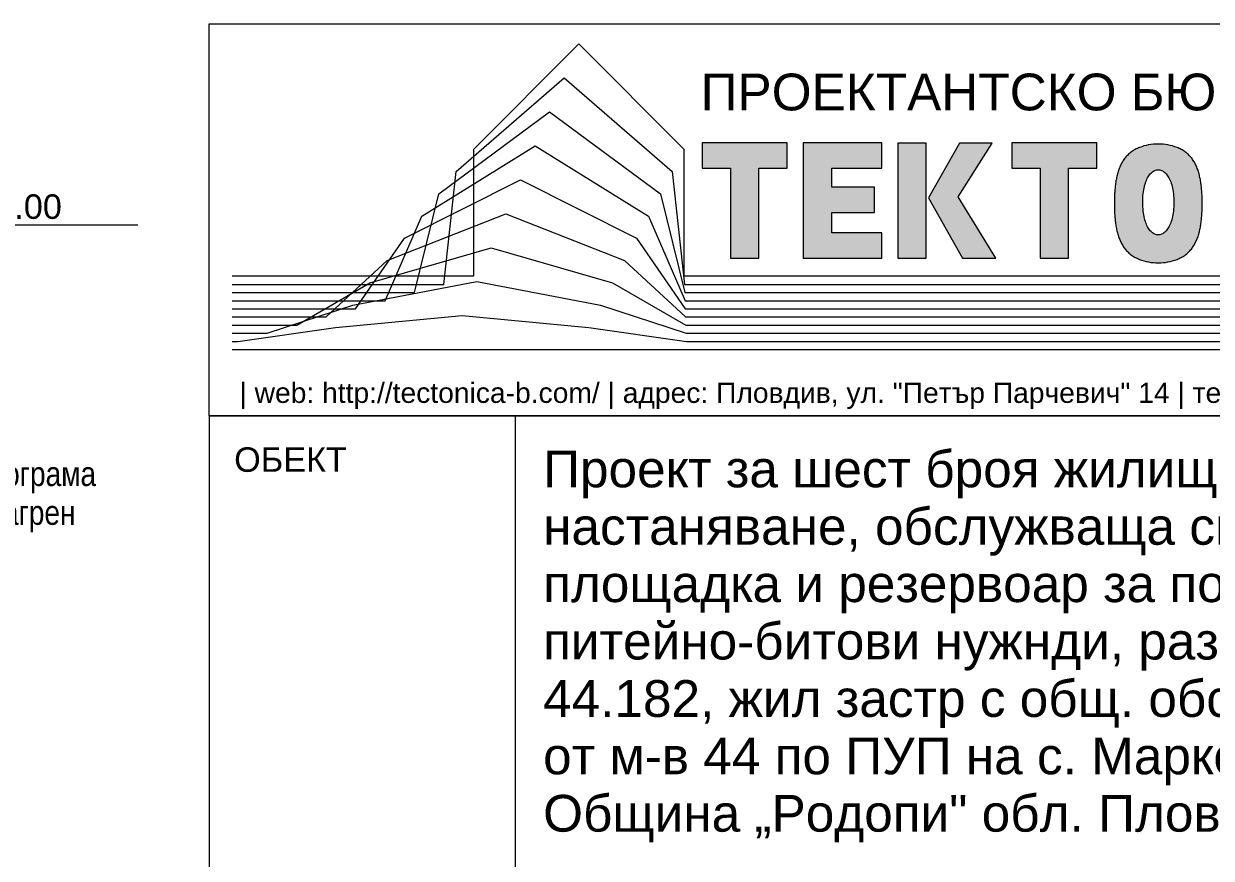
# Model space of a CAD drawing. Header units: centimetres. Extents: x 0 to 25250, y 0 to 2250.
# Drawn here: x 24454.2 to 24939.1, y 309.5 to 650 of the extents above; entities that cross this region are included whole.
import ezdxf

# ---------------------------------------------------------------- set-up
doc = ezdxf.new("R2010")
doc.units = ezdxf.units.CM
for name, color, linetype, lineweight in [('A-ANNO-NOTE', 7, 'Continuous', 9), ('A-FLOR-LEVL', 7, 'Continuous', 9), ('G-ANNO-TEXT', 7, 'Continuous', 9), ('G-ANNO-TTLB', 7, 'Continuous', 9)]:
    doc.layers.add(name, color=color, linetype=linetype, lineweight=lineweight)
doc.styles.add('24-View-4$0$Arial', font='arial.ttf', dxfattribs={"height": 10})
doc.styles.add('24-View-4$0$Arial Narrow_2', font='ARIALN.TTF', dxfattribs={"height": 10})
doc.styles.add('24_xrefed$0$Arial', font='arial.ttf', dxfattribs={"height": 0.2})
doc.styles.add('24_xrefed$0$Arial_1', font='arial.ttf', dxfattribs={"height": 0.3})
doc.styles.add('24_xrefed$0$Arial_2', font='arial.ttf', dxfattribs={"height": 0.165})

# ---------------------------------------------------------------- blocks, each defined once
blk = doc.blocks.new('TEC_ОФИЦИАЛНА РАМКА - TEC_ОФИЦИАЛНА РАМКА-2548457-СГРАДА ТИП III - ФАСАДИ')
at = {"layer": 'G-ANNO-TTLB', "true_color": 0xc0c0c0}
for points in [[(31.9396, 7.5832), (31.9396, 7.3768), (31.7081, 7.3768), (31.7081, 6.6412), (31.4766, 6.6412), (31.4766, 7.3768), (31.245, 7.3768), (31.245, 7.5832)], [(32.7123, 6.8476), (32.7123, 6.6412), (32.0719, 6.6412), (32.0719, 7.5832), (32.7123, 7.5832), (32.7123, 7.3768), (32.3035, 7.3768), (32.3035, 7.2194), (32.6527, 7.2194), (32.6527, 7.013), (32.3035, 7.013), (32.3035, 6.8476)], [(32.8446, 7.5805), (33.0761, 7.5805), (33.0761, 6.6412), (32.8446, 6.6412)], [(33.3712, 6.6412), (33.0933, 7.1347), (33.3474, 7.5805), (33.6133, 7.5805), (33.3354, 7.1426), (33.6437, 6.6412)], [(34.4686, 7.5832), (34.4686, 7.3768), (34.2371, 7.3768), (34.2371, 6.6412), (34.0055, 6.6412), (34.0055, 7.3768), (33.774, 7.3768), (33.774, 7.5832)]]:
    blk.add_hatch(color=9, dxfattribs=at).paths.add_polyline_path(points)
h = blk.add_hatch(color=9, dxfattribs=at)
edge = h.paths.add_edge_path()
edge.add_spline(control_points=[(34.612, 7.0876), (34.6117, 7.1153), (34.6129, 7.1565), (34.6169, 7.2112), (34.6207, 7.2449), (34.6249, 7.2712), (34.6285, 7.2908), (34.6326, 7.31), (34.6373, 7.3287), (34.6427, 7.347), (34.6487, 7.365), (34.6553, 7.3825), (34.6653, 7.4049), (34.6794, 7.4315), (34.6997, 7.4608), (34.7238, 7.4869), (34.7512, 7.5098), (34.7825, 7.5289), (34.828, 7.55), (34.9157, 7.5745), (35.0253, 7.5745), (35.1131, 7.55), (35.1585, 7.529), (35.1898, 7.5097), (35.2172, 7.4868), (35.2413, 7.4608), (35.2582, 7.4364), (35.27, 7.4155), (35.2782, 7.3993), (35.2857, 7.3825), (35.2923, 7.365), (35.2983, 7.347), (35.3037, 7.3287), (35.3084, 7.31), (35.3139, 7.2843), (35.3194, 7.2515), (35.3241, 7.2112), (35.3281, 7.1565), (35.3293, 7.1153), (35.329, 7.0876)], knot_values=[-1, -1, -1, -1, -0.944444, -0.916667, -0.888889, -0.875, -0.861111, -0.847222, -0.833333, -0.819444, -0.805556, -0.791667, -0.777778, -0.75, -0.722222, -0.694444, -0.666667, -0.638889, -0.611111, -0.555556, -0.444444, -0.388889, -0.361111, -0.333333, -0.305556, -0.277778, -0.25, -0.236111, -0.222222, -0.208333, -0.194444, -0.180556, -0.166667, -0.152778, -0.138889, -0.111111, -0.083333, -0.055556, 0, 0, 0, 0], degree=3, periodic=0)
edge.add_spline(control_points=[(35.329, 7.0876), (35.3293, 7.0598), (35.3281, 7.0187), (35.3241, 6.9639), (35.3203, 6.9303), (35.3161, 6.904), (35.3125, 6.8844), (35.3084, 6.8651), (35.3037, 6.8464), (35.2983, 6.8281), (35.2923, 6.8101), (35.2857, 6.7927), (35.2757, 6.7703), (35.2616, 6.7436), (35.2413, 6.7144), (35.2172, 6.6883), (35.1898, 6.6654), (35.1585, 6.6462), (35.113, 6.6252), (35.0253, 6.6006), (34.9157, 6.6006), (34.8279, 6.6251), (34.7825, 6.6462), (34.7512, 6.6654), (34.7238, 6.6883), (34.6997, 6.7144), (34.6828, 6.7387), (34.671, 6.7597), (34.6628, 6.7759), (34.6553, 6.7927), (34.6487, 6.8101), (34.6427, 6.8281), (34.6373, 6.8464), (34.6326, 6.8652), (34.6271, 6.8908), (34.6216, 6.9236), (34.6169, 6.9639), (34.6129, 7.0187), (34.6117, 7.0598), (34.612, 7.0876)], knot_values=[-1, -1, -1, -1, -0.944444, -0.916667, -0.888889, -0.875, -0.861111, -0.847222, -0.833333, -0.819444, -0.805556, -0.791667, -0.777778, -0.75, -0.722222, -0.694444, -0.666667, -0.638889, -0.611111, -0.555556, -0.444444, -0.388889, -0.361111, -0.333333, -0.305556, -0.277778, -0.25, -0.236111, -0.222222, -0.208333, -0.194444, -0.180556, -0.166667, -0.152778, -0.138889, -0.111111, -0.083333, -0.055556, 0, 0, 0, 0], degree=3, periodic=0)
edge = h.paths.add_edge_path()
edge.add_spline(control_points=[(34.8435, 7.0962), (34.8437, 7.0709), (34.8462, 7.0238), (34.8566, 6.9641), (34.87, 6.9235), (34.883, 6.8963), (34.8937, 6.8787), (34.9052, 6.8638), (34.9216, 6.8475), (34.952, 6.8285), (34.989, 6.8285), (35.0195, 6.8475), (35.0357, 6.8638), (35.0473, 6.8787), (35.0579, 6.8963), (35.0677, 6.9167), (35.0763, 6.9397), (35.0861, 6.9741), (35.0949, 7.0238), (35.0974, 7.0709), (35.0975, 7.0962)], knot_values=[-1, -1, -1, -1, -0.928571, -0.857143, -0.785714, -0.75, -0.714286, -0.678571, -0.642857, -0.571429, -0.428571, -0.357143, -0.321429, -0.285714, -0.25, -0.214286, -0.178571, -0.142857, -0.071429, 0, 0, 0, 0], degree=3, periodic=0)
edge.add_spline(control_points=[(35.0975, 7.0962), (35.0973, 7.1215), (35.0948, 7.1685), (35.0843, 7.2282), (35.071, 7.2689), (35.058, 7.296), (35.0473, 7.3137), (35.0357, 7.3286), (35.0194, 7.3449), (34.9889, 7.3639), (34.9519, 7.3639), (34.9215, 7.3449), (34.9052, 7.3286), (34.8937, 7.3137), (34.883, 7.296), (34.8733, 7.2757), (34.8647, 7.2526), (34.8548, 7.2183), (34.846, 7.1685), (34.8436, 7.1215), (34.8435, 7.0962)], knot_values=[-1, -1, -1, -1, -0.928571, -0.857143, -0.785714, -0.75, -0.714286, -0.678571, -0.642857, -0.571429, -0.428571, -0.357143, -0.321429, -0.285714, -0.25, -0.214286, -0.178571, -0.142857, -0.071429, 0, 0, 0, 0], degree=3, periodic=0)
at = {"layer": 'A-ANNO-NOTE'}
for p, q in [((27.2208, 8.5538), (41.2208, 8.5538)), ((27.2208, 5.3538), (27.2208, 8.5538)), ((30.2387, 8.3898), (29.378, 7.5291)), ((31.0994, 7.5291), (30.2387, 8.3898)), ((29.2372, 7.3475), (30.1195, 8.1126)), ((30.1195, 8.1126), (31.0019, 7.3475)), ((29.0964, 7.166), (30.0003, 7.8354)), ((30.0003, 7.8354), (30.9043, 7.166)), ((31.9396, 7.5832), (31.245, 7.5832)), ((31.245, 7.5832), (31.245, 7.3768)), ((31.9396, 7.3768), (31.9396, 7.5832)), ((32.7123, 7.5832), (32.0719, 7.5832)), ((32.0719, 7.5832), (32.0719, 6.6412)), ((32.7123, 7.3768), (32.7123, 7.5832)), ((32.8446, 7.5805), (32.8446, 6.6412)), ((33.0761, 7.5805), (32.8446, 7.5805)), ((33.0761, 6.6412), (33.0761, 7.5805)), ((33.3474, 7.5805), (33.0933, 7.1347)), ((33.3354, 7.1426), (33.6133, 7.5805)), ((33.6133, 7.5805), (33.3474, 7.5805)), ((34.4686, 7.5832), (33.774, 7.5832)), ((33.774, 7.5832), (33.774, 7.3768)), ((34.4686, 7.3768), (34.4686, 7.5832)), ((28.9556, 6.9844), (29.8812, 7.5582)), ((29.378, 7.5291), (29.378, 6.4938)), ((29.8812, 7.5582), (30.8068, 6.9844)), ((31.0994, 6.4938), (31.0994, 7.5291)), ((31.245, 7.3768), (31.4766, 7.3768)), ((31.4766, 7.3768), (31.4766, 6.6412)), ((31.7081, 6.6412), (31.7081, 7.3768)), ((31.7081, 7.3768), (31.9396, 7.3768)), ((32.3035, 7.2194), (32.3035, 7.3768)), ((32.3035, 7.3768), (32.7123, 7.3768)), ((33.774, 7.3768), (34.0055, 7.3768)), ((34.0055, 7.3768), (34.0055, 6.6412)), ((34.2371, 6.6412), (34.2371, 7.3768)), ((34.2371, 7.3768), (34.4686, 7.3768)), ((28.8148, 6.8029), (29.762, 7.281)), ((29.1375, 6.4273), (29.2372, 7.3475)), ((29.762, 7.281), (30.7093, 6.8029)), ((31.0019, 7.3475), (31.1016, 6.4273)), ((32.6527, 7.2194), (32.3035, 7.2194)), ((32.6527, 7.013), (32.6527, 7.2194)), ((28.897, 6.3607), (29.0964, 7.166)), ((30.9043, 7.166), (31.1038, 6.3607)), ((33.0933, 7.1347), (33.3712, 6.6412)), ((33.6437, 6.6412), (33.3354, 7.1426)), ((28.6564, 6.2942), (28.9556, 6.9844)), ((28.674, 6.6213), (29.6428, 7.0038)), ((29.6428, 7.0038), (30.6117, 6.6213)), ((30.8068, 6.9844), (31.106, 6.2942)), ((32.3035, 6.8476), (32.3035, 7.013)), ((32.3035, 7.013), (32.6527, 7.013)), ((28.4159, 6.2277), (28.8148, 6.8029)), ((30.7093, 6.8029), (31.1082, 6.2277)), ((32.7123, 6.8476), (32.3035, 6.8476)), ((32.7123, 6.6412), (32.7123, 6.8476)), ((28.5332, 6.4397), (29.5236, 6.7266)), ((29.5236, 6.7266), (30.5142, 6.4397)), ((28.1754, 6.1611), (28.674, 6.6213)), ((30.6117, 6.6213), (31.1104, 6.1611)), ((31.4766, 6.6412), (31.7081, 6.6412)), ((32.0719, 6.6412), (32.7123, 6.6412)), ((32.8446, 6.6412), (33.0761, 6.6412)), ((33.3712, 6.6412), (33.6437, 6.6412)), ((34.0055, 6.6412), (34.2371, 6.6412)), ((29.378, 6.4938), (27.4071, 6.4938)), ((27.4071, 6.4273), (29.1375, 6.4273)), ((27.9349, 6.0946), (28.5332, 6.4397)), ((28.3924, 6.2582), (29.4044, 6.4494)), ((29.4044, 6.4494), (30.4166, 6.2582)), ((30.5142, 6.4397), (31.1126, 6.0946)), ((41.0099, 6.4938), (31.0994, 6.4938)), ((31.1016, 6.4273), (41.0099, 6.4273)), ((27.4071, 6.3607), (28.897, 6.3607)), ((31.1038, 6.3607), (41.0099, 6.3607)), ((27.4071, 6.2942), (28.6564, 6.2942)), ((27.4071, 6.2277), (28.4159, 6.2277)), ((27.6943, 6.0281), (28.3924, 6.2582)), ((30.4166, 6.2582), (31.1148, 6.0281)), ((31.106, 6.2942), (41.0099, 6.2942)), ((31.1082, 6.2277), (41.0099, 6.2277)), ((27.4071, 6.1611), (28.1754, 6.1611)), ((28.2516, 6.0766), (29.2852, 6.1722)), ((29.2852, 6.1722), (30.3191, 6.0766)), ((31.1104, 6.1611), (41.0099, 6.1611)), ((27.4071, 6.0946), (27.9349, 6.0946)), ((27.4071, 6.0281), (27.6943, 6.0281)), ((27.4538, 5.9615), (28.2516, 6.0766)), ((30.3191, 6.0766), (31.117, 5.9615)), ((31.1126, 6.0946), (41.0099, 6.0946)), ((31.1148, 6.0281), (41.0099, 6.0281)), ((27.4071, 5.9615), (27.4538, 5.9615)), ((31.117, 5.9615), (41.0099, 5.9615)), ((27.4071, 5.895), (41.0099, 5.895)), ((41.2208, 5.3538), (27.2208, 5.3538)), ((27.2208, 5.3538), (27.2208, 1.3538)), ((27.2208, 5.3538), (41.2208, 5.3538)), ((29.7208, 1.3538), (29.7208, 5.3538))]:
    blk.add_line(p, q, dxfattribs=at)
for points, knots in [([(35.329, 7.0876), (35.3293, 7.1153), (35.3281, 7.1565), (35.3241, 7.2112), (35.3194, 7.2515), (35.3139, 7.2843), (35.3084, 7.31), (35.3037, 7.3287), (35.2983, 7.347), (35.2923, 7.365), (35.2857, 7.3825), (35.2782, 7.3993), (35.27, 7.4155), (35.2582, 7.4364), (35.2413, 7.4608), (35.2172, 7.4868), (35.1898, 7.5097), (35.1585, 7.529), (35.1131, 7.55), (35.0253, 7.5745), (34.9157, 7.5745), (34.828, 7.55), (34.7825, 7.5289), (34.7512, 7.5098), (34.7238, 7.4869), (34.6997, 7.4608), (34.6794, 7.4315), (34.6653, 7.4049), (34.6553, 7.3825), (34.6487, 7.365), (34.6427, 7.347), (34.6373, 7.3287), (34.6326, 7.31), (34.6285, 7.2908), (34.6249, 7.2712), (34.6207, 7.2449), (34.6169, 7.2112), (34.6129, 7.1565), (34.6117, 7.1153), (34.612, 7.0876)], [0, 0, 0, 0, 0.055556, 0.083333, 0.111111, 0.138889, 0.152778, 0.166667, 0.180556, 0.194444, 0.208333, 0.222222, 0.236111, 0.25, 0.277778, 0.305556, 0.333333, 0.361111, 0.388889, 0.444444, 0.555556, 0.611111, 0.638889, 0.666667, 0.694444, 0.722222, 0.75, 0.777778, 0.791667, 0.805556, 0.819444, 0.833333, 0.847222, 0.861111, 0.875, 0.888889, 0.916667, 0.944444, 1, 1, 1, 1]), ([(34.8435, 7.0962), (34.8436, 7.1215), (34.846, 7.1685), (34.8548, 7.2183), (34.8647, 7.2526), (34.8733, 7.2757), (34.883, 7.296), (34.8937, 7.3137), (34.9052, 7.3286), (34.9215, 7.3449), (34.9519, 7.3639), (34.9889, 7.3639), (35.0194, 7.3449), (35.0357, 7.3286), (35.0473, 7.3137), (35.058, 7.296), (35.071, 7.2689), (35.0843, 7.2282), (35.0948, 7.1685), (35.0973, 7.1215), (35.0975, 7.0962)], [0, 0, 0, 0, 0.071429, 0.142857, 0.178571, 0.214286, 0.25, 0.285714, 0.321429, 0.357143, 0.428571, 0.571429, 0.642857, 0.678571, 0.714286, 0.75, 0.785714, 0.857143, 0.928571, 1, 1, 1, 1]), ([(34.612, 7.0876), (34.6117, 7.0598), (34.6129, 7.0187), (34.6169, 6.9639), (34.6216, 6.9236), (34.6271, 6.8908), (34.6326, 6.8652), (34.6373, 6.8464), (34.6427, 6.8281), (34.6487, 6.8101), (34.6553, 6.7927), (34.6628, 6.7759), (34.671, 6.7597), (34.6828, 6.7387), (34.6997, 6.7144), (34.7238, 6.6883), (34.7512, 6.6654), (34.7825, 6.6462), (34.8279, 6.6251), (34.9157, 6.6006), (35.0253, 6.6006), (35.113, 6.6252), (35.1585, 6.6462), (35.1898, 6.6654), (35.2172, 6.6883), (35.2413, 6.7144), (35.2616, 6.7436), (35.2757, 6.7703), (35.2857, 6.7927), (35.2923, 6.8101), (35.2983, 6.8281), (35.3037, 6.8464), (35.3084, 6.8651), (35.3125, 6.8844), (35.3161, 6.904), (35.3203, 6.9303), (35.3241, 6.9639), (35.3281, 7.0187), (35.3293, 7.0598), (35.329, 7.0876)], [0, 0, 0, 0, 0.055556, 0.083333, 0.111111, 0.138889, 0.152778, 0.166667, 0.180556, 0.194444, 0.208333, 0.222222, 0.236111, 0.25, 0.277778, 0.305556, 0.333333, 0.361111, 0.388889, 0.444444, 0.555556, 0.611111, 0.638889, 0.666667, 0.694444, 0.722222, 0.75, 0.777778, 0.791667, 0.805556, 0.819444, 0.833333, 0.847222, 0.861111, 0.875, 0.888889, 0.916667, 0.944444, 1, 1, 1, 1]), ([(35.0975, 7.0962), (35.0974, 7.0709), (35.0949, 7.0238), (35.0861, 6.9741), (35.0763, 6.9397), (35.0677, 6.9167), (35.0579, 6.8963), (35.0473, 6.8787), (35.0357, 6.8638), (35.0195, 6.8475), (34.989, 6.8285), (34.952, 6.8285), (34.9216, 6.8475), (34.9052, 6.8638), (34.8937, 6.8787), (34.883, 6.8963), (34.87, 6.9235), (34.8566, 6.9641), (34.8462, 7.0238), (34.8437, 7.0709), (34.8435, 7.0962)], [0, 0, 0, 0, 0.071429, 0.142857, 0.178571, 0.214286, 0.25, 0.285714, 0.321429, 0.357143, 0.428571, 0.571429, 0.642857, 0.678571, 0.714286, 0.75, 0.785714, 0.857143, 0.928571, 1, 1, 1, 1])]:
    blk.add_open_spline(points, degree=3, knots=knots, dxfattribs=at)
at = {"layer": 'G-ANNO-TTLB', "insert": (31.2328, 7.8428), "char_height": 0.3, "width": 4.94395, "attachment_point": 7, "line_spacing_factor": 0.936439, "style": '24_xrefed$0$Arial_1', "bg_fill": 3, "box_fill_scale": 1.25, "bg_fill_color": 256, "bg_fill_true_color": 13158600, "bg_fill_transparency": 0}
blk.add_mtext('\\pt1.2,2.4,3.6,4.8,6,7.2,8.4,9.6,10.8,12,13.2,14.4,15.6,16.8,18,19.2,20.4,21.6,22.8,24,25.2,26.4,27.6,28.8,30,31.2,32.4,33.6,34.8,36,37.2,38.4;{\\fArial|b0|i0|c204|p34;ПРОЕКТАНТСКО БЮРО}', dxfattribs=at)
at = {"layer": 'G-ANNO-TTLB', "line_spacing_factor": 0.936439}
for s, insert, char_height, width, attachment_point, style in [('\\pt0.5,1,1.5,2,2.5,3,3.5,4,4.5,5,5.5,6,6.5,7,7.5,8,8.5,9,9.5,10,10.5,11,11.5,12,12.5,13,13.5,14,14.5,15,15.5,16;| web: http://tectonica-b.com/ | {\\fArial|b0|i0|c204|p34;адрес}: {\\fArial|b0|i0|c204|p34;Пловдив}, {\\fArial|b0|i0|c204|p34;ул}. "{\\fArial|b0|i0|c204|p34;Петър Парчевич}" 14 | {\\fArial|b0|i0|c204|p34;тел}: 0889/ 264 549 | e-mail: contact@tectonica-b.com |', (34.1798, 5.6249), 0.165, 13.944, 2, '24_xrefed$0$Arial_2'), ('\\pt0.1,0.2,0.3,0.4,0.5,0.6,0.7,0.8,0.9,1,1.1,1.2,1.3,1.4,1.5,1.6,1.7,1.8,1.9,2,2.1,2.2,2.3,2.4,2.5,2.6,2.7,2.8,2.9,3,3.1,3.2;{\\fArial|b0|i0|c204|p34;ОБЕКТ}', (27.4239, 5.0975), 0.2, 2.031, 1, '24_xrefed$0$Arial')]:
    blk.add_mtext(s, dxfattribs=dict(at, insert=insert, char_height=char_height, width=width, attachment_point=attachment_point, style=style))
blk = doc.blocks.new('Level - w_ name-271244-ЗАПАД')
at = {"layer": 'A-FLOR-LEVL'}
blk.add_hatch(color=256, dxfattribs=at).paths.add_polyline_path([(1301.85, 15), (1319.17, 15), (1310.51, 0)])
blk.add_line((1301.85, 15), (1387.43, 15), dxfattribs=at)

msp = doc.modelspace()

# ---------------------------------------------------------------- block references
at = {"layer": 'G-ANNO-TTLB', "xscale": 50, "yscale": 50, "zscale": 50}
msp.add_blockref('TEC_ОФИЦИАЛНА РАМКА - TEC_ОФИЦИАЛНА РАМКА-2548457-СГРАДА ТИП III - ФАСАДИ', (23168.96, 222.31), dxfattribs=at)

# ---------------------------------------------------------------- next in the draw order: block references
at = {"layer": 'A-FLOR-LEVL'}
msp.add_blockref('Level - w_ name-271244-ЗАПАД', (23113.46, 552.92), dxfattribs=at)

# ---------------------------------------------------------------- next in the draw order: texts
at = {"layer": 'A-FLOR-LEVL', "insert": (24434.47, 575.33), "char_height": 10, "width": 36.4, "attachment_point": 4, "line_spacing_factor": 0.936439, "style": '24-View-4$0$Arial'}
msp.add_mtext('\\pt5,10,15,20,25,30,35,40,45,50,55,60,65,70,75,80,85,90,95,100,105,110,115,120,125,130,135,140,145,150,155,160;+3.00', dxfattribs=at)
at = {"layer": 'G-ANNO-TEXT', "insert": (24384.49, 471.38), "char_height": 10, "width": 110.45, "attachment_point": 1, "line_spacing_factor": 0.949189, "style": '24-View-4$0$Arial Narrow_2'}
msp.add_mtext('\\pt15,30,45,60,75,90,105,120,135,150,165,180,195,210,225,240,255,270,285,300,315,330,345,360,375,390,405,420,435,450,465,480;{\\fArial Narrow|b0|i0|c204|p34;алумиева дограма антрацит шагрен}', dxfattribs=at)
at = {"layer": 'G-ANNO-TTLB', "insert": (24666.31, 475.86), "char_height": 15, "width": 451.45, "attachment_point": 1, "line_spacing_factor": 0.936439, "style": '24_xrefed$0$Arial_1'}
msp.add_mtext('\\pt4.99995,10.00005,15,19.99995,25.00005,30,34.99995,40.00005,45,49.99995,55.00005,60,64.99995,70.00005,75,79.99995,85.00005,90,94.99995,100.00005,105,109.99995,115.00005,120,124.99995,130.00005,135,139.99995,145.00005,150,154.99995,160.00005;{\\fArial|b0|i0|c204|p34;Проект за шест броя жилищни сгради за\\Pнастаняване}, {\\fArial|b0|i0|c204|p34;обслужваща сграда}, {\\fArial|b0|i0|c204|p34;детска\\Pплощадка и резервоар за пожарни и\\Pпитейно}-{\\fArial|b0|i0|c204|p34;битови нужнди}, {\\fArial|b0|i0|c204|p34;разположени в УПИ\\P}44.182, {\\fArial|b0|i0|c204|p34;жил застр с общ}. {\\fArial|b0|i0|c204|p34;обсл}. {\\fArial|b0|i0|c204|p34;дейност и ТП\\Pот м}-{\\fArial|b0|i0|c204|p34;в }44 {\\fArial|b0|i0|c204|p34;по ПУП на с}. {\\fArial|b0|i0|c204|p34;Марково}, {\\fArial|b0|i0|c204|p34;м}-{\\fArial|b0|i0|c204|p34;ст }„{\\fArial|b0|i0|c204|p34;Исака}",\\P{\\fArial|b0|i0|c204|p34;Община }„{\\fArial|b0|i0|c204|p34;Родопи}" {\\fArial|b0|i0|c204|p34;обл}. {\\fArial|b0|i0|c204|p34;Пловдив}', dxfattribs=at)

doc.saveas('drawing.dxf')
